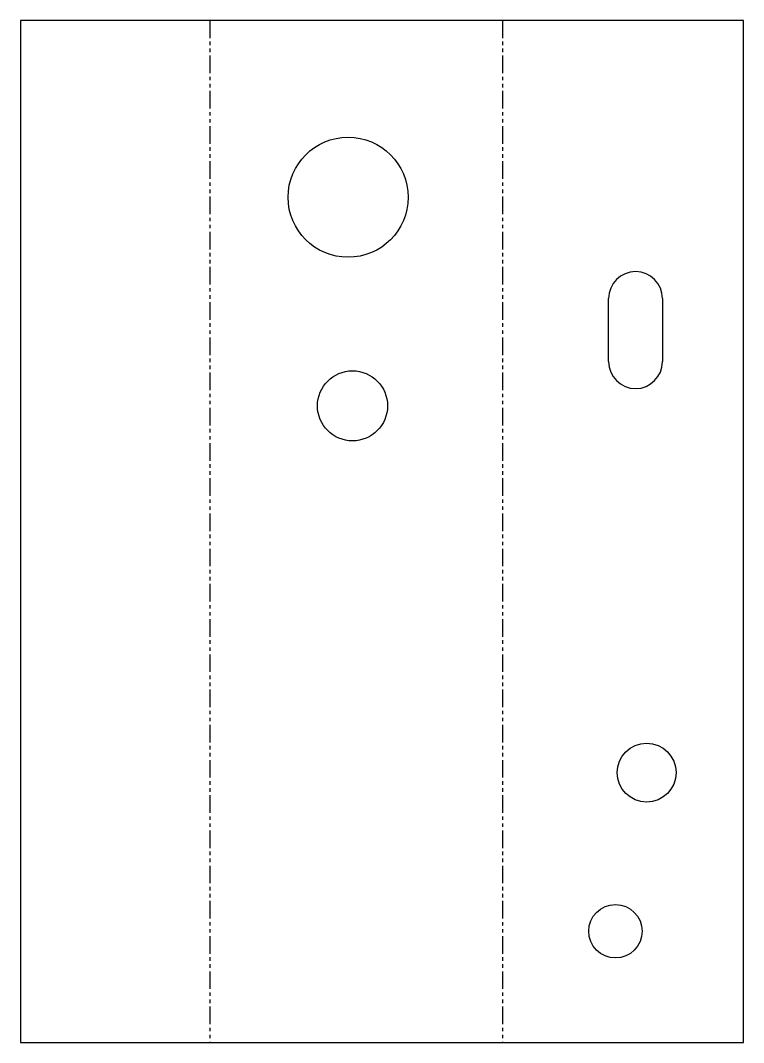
# Model space of a CAD drawing. Header units: millimetres. Extents: x 0 to 130, y 0 to 184.
import ezdxf

# ---------------------------------------------------------------- set-up
doc = ezdxf.new("R2010")
doc.units = ezdxf.units.MM
doc.linetypes.add('PHANTOM', pattern=[6.35, 3.175, -0.635, 0.635, -0.635, 0.635, -0.635])
doc.layers.add('BEND', color=7, linetype='Continuous')
doc.layers.add('CUT', color=7, linetype='Continuous')

msp = doc.modelspace()

# ---------------------------------------------------------------- linework, layer by layer
at = {"layer": 'BEND', "color": 3, "linetype": 'PHANTOM'}
for p, q in [((34.14, 184.29), (34.14, 0)), ((86.89, 184.29), (86.89, 0))]:
    msp.add_line(p, q, dxfattribs=at)
at = {"layer": 'CUT'}
for p, q in [((0, 184.29), (0, 0)), ((130.33, 184.29), (0, 184.29)), ((130.33, 0), (130.33, 184.29)), ((106.01, 122.78), (106.01, 134.14)), ((115.73, 134.14), (115.73, 122.78)), ((0, 0), (130.33, 0))]:
    msp.add_line(p, q, dxfattribs=at)
for centre, radius in [((59.06, 152.41), 10.82), ((59.85, 114.8), 6.32), ((112.86, 48.67), 5.3), ((107.24, 20.07), 4.81)]:
    msp.add_circle(centre, radius, dxfattribs=at)
for centre, start, end in [((110.87, 134.14), 0, 180), ((110.87, 122.78), 180, 0)]:
    msp.add_arc(centre, 4.86, start, end, dxfattribs=at)

doc.saveas('drawing.dxf')
